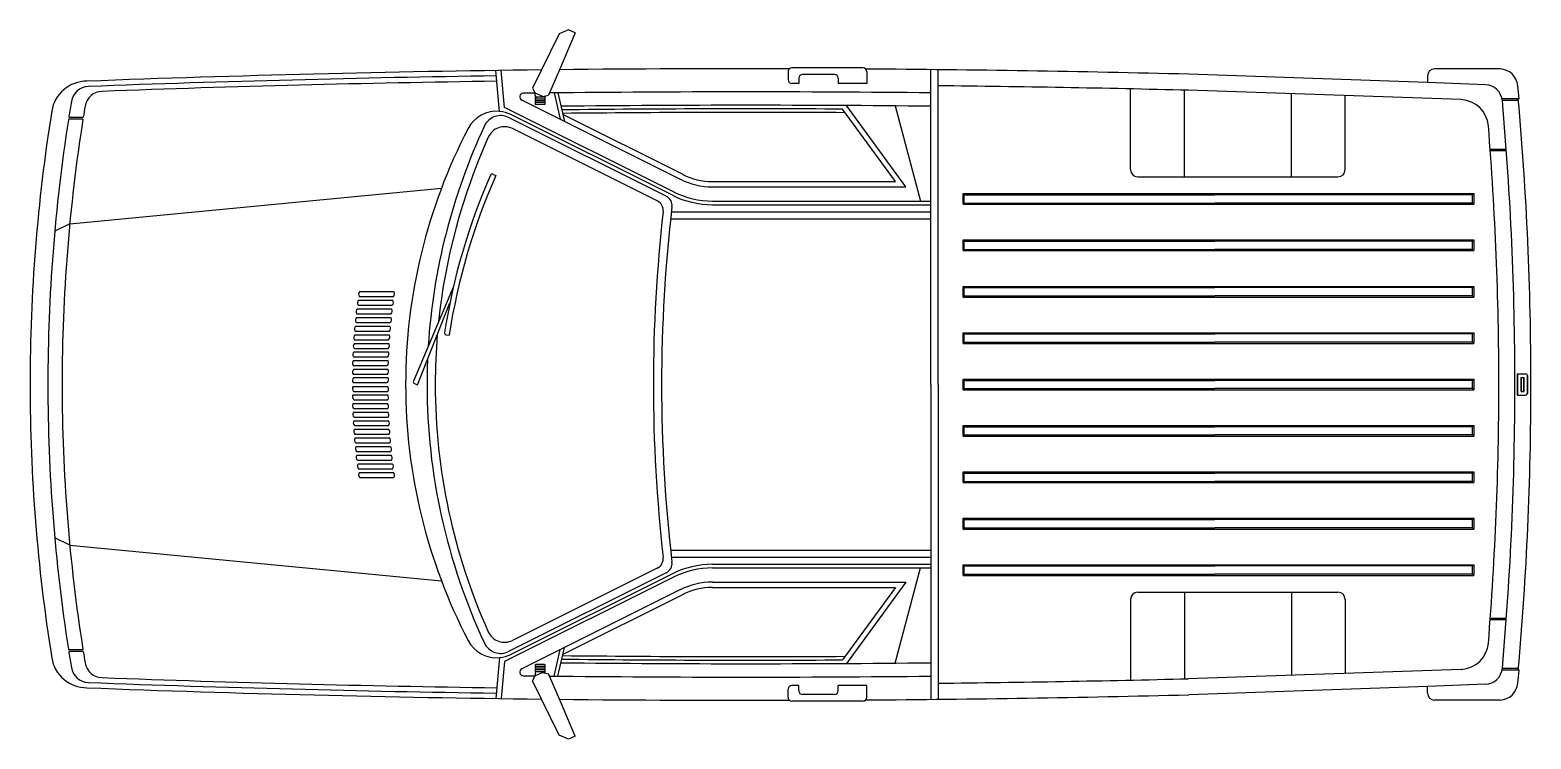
# Model space of a CAD drawing. Extents: x 2.65 to 6.86, y 6.11 to 8.1.
import ezdxf

# ---------------------------------------------------------------- set-up
doc = ezdxf.new("R2010")
doc.units = 0
doc.header["$MEASUREMENT"] = 0
doc.layers.add('01', color=1, linetype='CONTINUOUS')
doc.layers.add('02', color=2, linetype='CONTINUOUS')

msp = doc.modelspace()

# ---------------------------------------------------------------- linework, layer by layer
at = {"layer": '01'}
for p, q in [((3.9689, 7.8669), (3.9584, 7.9815)), ((3.9829, 7.8779), (3.9735, 7.9818)), ((4.086, 7.9832), (4.0607, 7.9321)), ((4.1365, 7.9838), (4.1062, 7.9127)), ((4.7773, 7.9786), (4.7773, 7.9554)), ((4.8073, 7.9604), (4.8073, 7.9454)), ((4.9073, 7.9704), (4.8173, 7.9704)), ((4.9173, 7.9604), (4.9173, 7.9454)), ((4.9973, 7.9786), (4.9973, 7.9454)), ((5.177, 7.1017), (5.177, 7.984)), ((5.197, 7.1017), (5.197, 7.9838)), ((6.7302, 7.9418), (6.5679, 7.9476)), ((4.0607, 7.9321), (4.0681, 7.9178)), ((4.068, 7.9117), (4.0681, 7.9178)), ((4.0902, 7.9084), (4.0681, 7.9178)), ((4.0947, 7.9066), (4.0705, 7.9066)), ((4.0902, 7.9084), (4.1062, 7.9127)), ((4.0967, 7.9101), (4.0967, 7.9086)), ((4.1215, 7.9186), (4.1386, 7.8448)), ((4.1318, 7.9187), (4.1502, 7.839)), ((4.8073, 7.9454), (4.7873, 7.9454)), ((4.9973, 7.9454), (4.9173, 7.9454)), ((5.7363, 7.7038), (5.7363, 7.9293)), ((5.8872, 7.6838), (5.8872, 7.9265)), ((6.6625, 7.8999), (5.8969, 7.9263)), ((6.1872, 7.6838), (6.1872, 7.916)), ((6.3372, 7.7038), (6.3372, 7.9107)), ((4.4599, 7.6397), (3.9829, 7.8779)), ((4.4778, 7.6754), (4.0306, 7.8988)), ((4.0942, 7.9016), (4.0705, 7.9016)), ((4.0942, 7.8966), (4.0705, 7.8966)), ((4.0942, 7.8916), (4.0705, 7.8916)), ((4.0942, 7.8866), (4.0705, 7.8866)), ((5.0773, 7.6706), (4.9291, 7.8735)), ((5.1068, 7.6556), (4.9404, 7.8834)), ((5.0764, 7.8824), (5.1475, 7.6156)), ((6.8244, 7.9022), (6.7768, 7.9022)), ((6.8223, 7.8973), (6.7768, 7.8973)), ((2.8018, 7.8453), (2.7631, 7.8453)), ((2.8026, 7.8503), (2.7645, 7.8503)), ((4.4353, 7.6296), (3.994, 7.85)), ((4.453, 7.6319), (4.0006, 7.8579)), ((4.4845, 7.6889), (4.1458, 7.858)), ((4.4106, 7.6163), (4.005, 7.8188)), ((6.7436, 7.7604), (6.7887, 7.7604)), ((6.7887, 7.7604), (6.7436, 7.7604)), ((6.7436, 7.7574), (6.7887, 7.7574)), ((6.7889, 7.7574), (6.7438, 7.7574)), ((3.95, 7.6912), (3.9582, 7.6876)), ((4.5647, 7.6706), (5.0773, 7.6706)), ((4.5647, 7.6556), (5.1068, 7.6556)), ((5.7563, 7.6838), (6.3172, 7.6838)), ((2.7647, 7.5517), (3.8059, 7.6517)), ((4.5647, 7.6156), (5.177, 7.6156)), ((5.267, 7.6367), (6.6978, 7.6367)), ((5.267, 7.6067), (5.267, 7.6367)), ((5.2705, 7.6332), (5.267, 7.6367)), ((5.2705, 7.6102), (5.267, 7.6067)), ((5.2705, 7.6332), (5.9718, 7.6332)), ((5.2705, 7.6102), (5.2705, 7.6332)), ((5.2705, 7.6102), (5.9718, 7.6102)), ((6.6943, 7.6332), (5.9718, 7.6332)), ((6.6943, 7.6102), (5.9718, 7.6102)), ((6.6943, 7.6332), (6.6978, 7.6367)), ((6.6943, 7.6102), (6.6943, 7.6332)), ((6.6943, 7.6102), (6.6978, 7.6067)), ((6.6978, 7.6367), (6.6978, 7.6067)), ((4.4501, 7.5856), (5.177, 7.5856)), ((4.5647, 7.6056), (5.177, 7.6056)), ((5.267, 7.6067), (6.6978, 7.6067)), ((2.7647, 7.5517), (2.7227, 7.5317)), ((4.4501, 7.5656), (5.177, 7.5656)), ((5.2705, 7.5032), (5.267, 7.5067)), ((5.267, 7.4767), (5.267, 7.5067)), ((5.267, 7.5067), (6.6978, 7.5067)), ((5.2705, 7.4802), (5.2705, 7.5032)), ((5.2705, 7.5032), (5.9718, 7.5032)), ((6.6943, 7.5032), (5.9718, 7.5032)), ((6.6943, 7.5032), (6.6978, 7.5067)), ((6.6943, 7.4802), (6.6943, 7.5032)), ((6.6978, 7.5067), (6.6978, 7.4767)), ((5.2705, 7.4802), (5.267, 7.4767)), ((5.267, 7.4767), (6.6978, 7.4767)), ((5.2705, 7.4802), (5.9718, 7.4802)), ((6.6943, 7.4802), (5.9718, 7.4802)), ((6.6943, 7.4802), (6.6978, 7.4767)), ((3.5771, 7.3621), (3.6729, 7.3621)), ((3.8396, 7.3763), (3.7274, 7.111)), ((5.2705, 7.3732), (5.267, 7.3767)), ((5.267, 7.3467), (5.267, 7.3767)), ((5.267, 7.3767), (6.6978, 7.3767)), ((5.2705, 7.3502), (5.2705, 7.3732)), ((5.2705, 7.3732), (5.9718, 7.3732)), ((6.6943, 7.3732), (5.9718, 7.3732)), ((6.6943, 7.3732), (6.6978, 7.3767)), ((6.6943, 7.3502), (6.6943, 7.3732)), ((6.6978, 7.3767), (6.6978, 7.3467)), ((3.5723, 7.3239), (3.668, 7.3239)), ((3.5736, 7.3379), (3.6694, 7.3379)), ((3.5757, 7.3481), (3.6715, 7.3481)), ((3.7384, 7.101), (3.8295, 7.3303)), ((5.2705, 7.3502), (5.267, 7.3467)), ((5.267, 7.3467), (6.6978, 7.3467)), ((5.2705, 7.3502), (5.9718, 7.3502)), ((6.6943, 7.3502), (5.9718, 7.3502)), ((6.6943, 7.3502), (6.6978, 7.3467)), ((3.5667, 7.2754), (3.6625, 7.2754)), ((3.5681, 7.2894), (3.6639, 7.2894)), ((3.5691, 7.2996), (3.6649, 7.2996)), ((3.5705, 7.3136), (3.6663, 7.3136)), ((3.5636, 7.241), (3.6594, 7.241)), ((3.5643, 7.2512), (3.6601, 7.2512)), ((3.5656, 7.2652), (3.6615, 7.2652)), ((3.8186, 7.2413), (3.8275, 7.2399)), ((5.2705, 7.2432), (5.267, 7.2467)), ((5.267, 7.2167), (5.267, 7.2467)), ((5.267, 7.2467), (6.6978, 7.2467)), ((5.2705, 7.2202), (5.2705, 7.2432)), ((5.2705, 7.2432), (5.9718, 7.2432)), ((6.6943, 7.2432), (5.9718, 7.2432)), ((6.6943, 7.2432), (6.6978, 7.2467)), ((6.6943, 7.2202), (6.6943, 7.2432)), ((6.6978, 7.2467), (6.6978, 7.2167)), ((3.561, 7.203), (3.6568, 7.203)), ((3.5611, 7.193), (3.6569, 7.193)), ((3.5622, 7.227), (3.658, 7.227)), ((3.5623, 7.217), (3.6581, 7.217)), ((5.2705, 7.2202), (5.267, 7.2167)), ((5.267, 7.2167), (6.6978, 7.2167)), ((5.2705, 7.2202), (5.9718, 7.2202)), ((6.6943, 7.2202), (5.9718, 7.2202)), ((6.6943, 7.2202), (6.6978, 7.2167)), ((3.5585, 7.1548), (3.6543, 7.1548)), ((3.5597, 7.179), (3.6555, 7.179)), ((3.5598, 7.1688), (3.6556, 7.1688)), ((3.5585, 7.1069), (3.6543, 7.1069)), ((3.5588, 7.1302), (3.6546, 7.1302)), ((3.5598, 7.1209), (3.6556, 7.1209)), ((3.5601, 7.1442), (3.656, 7.1442)), ((5.2705, 7.1132), (5.267, 7.1167)), ((5.267, 7.0867), (5.267, 7.1167)), ((5.267, 7.1167), (6.6978, 7.1167)), ((5.2705, 7.0902), (5.2705, 7.1132)), ((5.2705, 7.1132), (5.9718, 7.1132)), ((6.6943, 7.1132), (5.9718, 7.1132)), ((6.6943, 7.1132), (6.6978, 7.1167)), ((6.6943, 7.0902), (6.6943, 7.1132)), ((6.6978, 7.1167), (6.6978, 7.0867)), ((6.8202, 7.1317), (6.8427, 7.1317)), ((6.8202, 7.1317), (6.8202, 7.0717)), ((6.8202, 7.0717), (6.8202, 7.1317)), ((6.8202, 7.1317), (6.8427, 7.1317)), ((6.8302, 7.1217), (6.8377, 7.1217)), ((6.8302, 7.1217), (6.8302, 7.0817)), ((6.8302, 7.0817), (6.8302, 7.1217)), ((6.8302, 7.1217), (6.8377, 7.1217)), ((6.8377, 7.0817), (6.8377, 7.1217)), ((6.8377, 7.1217), (6.8377, 7.0817)), ((6.8477, 7.0767), (6.8477, 7.1267)), ((6.8477, 7.1267), (6.8477, 7.0767)), ((3.5585, 7.0965), (3.6543, 7.0965)), ((3.5588, 7.0731), (3.6546, 7.0731)), ((3.5598, 7.0825), (3.6556, 7.0825)), ((3.7301, 7.1045), (3.7384, 7.101)), ((5.177, 7.1017), (5.177, 6.2193)), ((5.197, 7.1017), (5.197, 6.2193)), ((5.2705, 7.0902), (5.267, 7.0867)), ((5.267, 7.0867), (6.6978, 7.0867)), ((5.2705, 7.0902), (5.9718, 7.0902)), ((6.6943, 7.0902), (5.9718, 7.0902)), ((6.6943, 7.0902), (6.6978, 7.0867)), ((6.8202, 7.0717), (6.8427, 7.0717)), ((6.8202, 7.0717), (6.8427, 7.0717)), ((6.8302, 7.0817), (6.8377, 7.0817)), ((6.8302, 7.0817), (6.8377, 7.0817)), ((3.5585, 7.0485), (3.6543, 7.0485)), ((3.5597, 7.0243), (3.6555, 7.0243)), ((3.5598, 7.0345), (3.6556, 7.0345)), ((3.5601, 7.0591), (3.656, 7.0591)), ((3.561, 7.0003), (3.6568, 7.0003)), ((3.5611, 7.0103), (3.6569, 7.0103)), ((3.5623, 6.9863), (3.6581, 6.9863)), ((5.2705, 6.9832), (5.267, 6.9867)), ((5.267, 6.9567), (5.267, 6.9867)), ((5.267, 6.9867), (6.6978, 6.9867)), ((5.2705, 6.9602), (5.2705, 6.9832)), ((5.2705, 6.9832), (5.9718, 6.9832)), ((6.6943, 6.9832), (5.9718, 6.9832)), ((6.6943, 6.9832), (6.6978, 6.9867)), ((6.6943, 6.9602), (6.6943, 6.9832)), ((6.6978, 6.9867), (6.6978, 6.9567)), ((3.5622, 6.9763), (3.658, 6.9763)), ((3.5636, 6.9623), (3.6594, 6.9623)), ((3.5643, 6.9521), (3.6601, 6.9521)), ((3.5656, 6.9381), (3.6615, 6.9381)), ((5.2705, 6.9602), (5.267, 6.9567)), ((5.267, 6.9567), (6.6978, 6.9567)), ((5.2705, 6.9602), (5.9718, 6.9602)), ((6.6943, 6.9602), (5.9718, 6.9602)), ((6.6943, 6.9602), (6.6978, 6.9567)), ((3.5667, 6.9279), (3.6625, 6.9279)), ((3.5681, 6.9139), (3.6639, 6.9139)), ((3.5691, 6.9037), (3.6649, 6.9037)), ((3.5705, 6.8897), (3.6663, 6.8897)), ((3.5723, 6.8794), (3.668, 6.8794)), ((3.5736, 6.8654), (3.6694, 6.8654)), ((3.5757, 6.8552), (3.6715, 6.8552)), ((5.2705, 6.8532), (5.267, 6.8567)), ((5.267, 6.8267), (5.267, 6.8567)), ((5.267, 6.8567), (6.6978, 6.8567)), ((5.2705, 6.8302), (5.2705, 6.8532)), ((5.2705, 6.8532), (5.9718, 6.8532)), ((6.6943, 6.8532), (5.9718, 6.8532)), ((6.6943, 6.8532), (6.6978, 6.8567)), ((6.6943, 6.8302), (6.6943, 6.8532)), ((6.6978, 6.8567), (6.6978, 6.8267)), ((3.5771, 6.8412), (3.6729, 6.8412)), ((5.2705, 6.8302), (5.267, 6.8267)), ((5.267, 6.8267), (6.6978, 6.8267)), ((5.2705, 6.8302), (5.9718, 6.8302)), ((6.6943, 6.8302), (5.9718, 6.8302)), ((6.6943, 6.8302), (6.6978, 6.8267)), ((5.2705, 6.7232), (5.267, 6.7267)), ((5.267, 6.6967), (5.267, 6.7267)), ((5.267, 6.7267), (6.6978, 6.7267)), ((5.2705, 6.7002), (5.267, 6.6967)), ((5.267, 6.6967), (6.6978, 6.6967)), ((5.2705, 6.7002), (5.2705, 6.7232)), ((5.2705, 6.7232), (5.9718, 6.7232)), ((5.2705, 6.7002), (5.9718, 6.7002)), ((6.6943, 6.7232), (5.9718, 6.7232)), ((6.6943, 6.7002), (5.9718, 6.7002)), ((6.6943, 6.7232), (6.6978, 6.7267)), ((6.6943, 6.7002), (6.6943, 6.7232)), ((6.6943, 6.7002), (6.6978, 6.6967)), ((6.6978, 6.7267), (6.6978, 6.6967)), ((2.7647, 6.6517), (2.7227, 6.6717)), ((2.7647, 6.6517), (2.7227, 6.6717)), ((2.7647, 6.6517), (3.8059, 6.5517)), ((4.4501, 6.6377), (5.177, 6.6377)), ((4.4501, 6.6177), (5.177, 6.6177)), ((4.4599, 6.5636), (3.9829, 6.3254)), ((4.4353, 6.5737), (3.994, 6.3534)), ((4.453, 6.5714), (4.0006, 6.3454)), ((4.4106, 6.587), (4.005, 6.3846)), ((4.5647, 6.5977), (5.177, 6.5977)), ((4.5647, 6.5877), (5.177, 6.5877)), ((5.0764, 6.3209), (5.1475, 6.5877)), ((5.2705, 6.5932), (5.267, 6.5967)), ((5.267, 6.5667), (5.267, 6.5967)), ((5.267, 6.5967), (6.6978, 6.5967)), ((5.2705, 6.5702), (5.267, 6.5667)), ((5.267, 6.5667), (6.6978, 6.5667)), ((5.2705, 6.5702), (5.2705, 6.5932)), ((5.2705, 6.5932), (5.9718, 6.5932)), ((5.2705, 6.5702), (5.9718, 6.5702)), ((6.6943, 6.5932), (5.9718, 6.5932)), ((6.6943, 6.5702), (5.9718, 6.5702)), ((6.6943, 6.5932), (6.6978, 6.5967)), ((6.6943, 6.5702), (6.6943, 6.5932)), ((6.6943, 6.5702), (6.6978, 6.5667)), ((6.6978, 6.5967), (6.6978, 6.5667)), ((4.4778, 6.5279), (4.0306, 6.3045)), ((4.5647, 6.5477), (5.1068, 6.5477)), ((4.5647, 6.5327), (5.0773, 6.5327)), ((5.0773, 6.5327), (4.9291, 6.3298)), ((5.1068, 6.5477), (4.9404, 6.3199)), ((5.7563, 6.5195), (6.3172, 6.5195)), ((5.8872, 6.5195), (5.8872, 6.2768)), ((6.1872, 6.5195), (6.1872, 6.2873)), ((4.4845, 6.5144), (4.1458, 6.3453)), ((5.7363, 6.4995), (5.7363, 6.274)), ((6.3372, 6.4995), (6.3372, 6.2926)), ((6.7436, 6.4459), (6.7887, 6.4459)), ((6.7436, 6.4429), (6.7887, 6.4429)), ((6.7889, 6.4459), (6.7469, 6.4459)), ((6.7887, 6.4429), (6.7469, 6.4429)), ((2.8018, 6.358), (2.7631, 6.358)), ((2.8026, 6.353), (2.7645, 6.353)), ((4.1215, 6.2847), (4.1386, 6.3585)), ((4.1318, 6.2846), (4.1502, 6.3643)), ((3.9689, 6.3364), (3.9584, 6.2218)), ((3.9829, 6.3254), (3.9735, 6.2216)), ((4.0942, 6.3167), (4.0705, 6.3167)), ((4.0942, 6.3117), (4.0705, 6.3117)), ((4.0942, 6.3067), (4.0705, 6.3067)), ((4.0607, 6.2713), (4.0681, 6.2855)), ((4.086, 6.2201), (4.0607, 6.2713)), ((4.068, 6.2916), (4.0681, 6.2855)), ((4.0902, 6.295), (4.0681, 6.2855)), ((4.0942, 6.3017), (4.0705, 6.3017)), ((4.0947, 6.2967), (4.0705, 6.2967)), ((4.0902, 6.295), (4.1062, 6.2906)), ((4.0967, 6.2932), (4.0967, 6.2947)), ((4.1365, 6.2195), (4.1062, 6.2906)), ((6.6625, 6.3034), (5.8969, 6.277)), ((6.8223, 6.306), (6.7768, 6.306)), ((6.8244, 6.3012), (6.7768, 6.3012)), ((4.7773, 6.2247), (4.7773, 6.2479)), ((4.8073, 6.2579), (4.7873, 6.2579)), ((4.8073, 6.2429), (4.8073, 6.2579)), ((4.9073, 6.2329), (4.8173, 6.2329)), ((4.9973, 6.2579), (4.9173, 6.2579)), ((4.9173, 6.2429), (4.9173, 6.2579)), ((4.9973, 6.2247), (4.9973, 6.2579)), ((6.7302, 6.2615), (6.5679, 6.2557))]:
    msp.add_line(p, q, dxfattribs=at)
for centre, radius, start, end in [((4.6675, -41.1617), 49.1333, 90.82528, 92.15858), ((4.6675, -41.1617), 49.1183, 90.82394, 92.1145), ((4.7873, 7.9786), 0.01, 127.9556, 180), ((4.7873, 7.9554), 0.01, 180, 270), ((4.8173, 7.9604), 0.01, 90, 180), ((4.9073, 7.9604), 0.01, 0, 90), ((4.9873, 7.9786), 0.01, 0, 43.8548), ((2.8187, 7.8868), 0.05, 92.1586, 170.4938), ((2.857, 7.8732), 0.05, 92.1145, 170.5798), ((4.0351, 7.9077), 0.01, 90.7267, 243.4654), ((4.6574, -41.1617), 49.0833, 90.68812, 90.72667), ((4.073, 7.9116), 0.005, 179.0858, 270), ((4.0705, 7.9041), 0.0025, 90, 270), ((4.0942, 7.9041), 0.0025, 270, 90), ((4.0947, 7.9086), 0.002, 270, 0), ((4.6574, -41.1617), 49.0833, 89.39345, 90.64055), ((4.6675, -41.1617), 49.1033, 88.56412, 89.38206), ((6.7279, 7.8919), 0.05, 5.0619, 87.3145), ((7.5076, 7.1017), 4.8042, 170.4938, 171.0068), ((7.5076, 7.1017), 4.7642, 170.5798, 170.9588), ((3.9604, 7.7773), 0.09, 84.5936, 152.5696), ((3.9604, 7.7773), 0.09, 63.4654, 84.5936), ((4.0705, 7.8991), 0.0025, 90, 270), ((4.0705, 7.8941), 0.0025, 90, 270), ((4.0705, 7.8891), 0.0025, 90, 270), ((4.0942, 7.8991), 0.0025, 270, 90), ((4.0942, 7.8941), 0.0025, 270, 90), ((4.0942, 7.8891), 0.0025, 270, 90), ((4.6675, -41.1742), 49.0583, 89.40485, 90.61554), ((4.6675, -41.1742), 49.0483, 89.6943, 90.61297), ((4.6675, -41.1742), 49.0383, 89.68567, 90.61041), ((6.6587, 7.82), 0.08, 4.6396, 87.3145), ((-2.1934, 7.1017), 9.0062, 0, 5.06186), ((7.5076, 7.1017), 4.8042, 171.1155, 180), ((7.5076, 7.1017), 4.7642, 171.0197, 180), ((2.7631, 7.8433), 0.002, 90, 171.1155), ((2.7645, 7.8523), 0.002, 171.0068, 270), ((5.4779, 7.1017), 1.7124, 154.9617, 176.4075), ((3.9717, 7.8052), 0.05, 63.4654, 154.9617), ((3.9827, 7.774), 0.05, 63.4654, 155.787), ((-2.1934, 7.1017), 8.9612, 0, 4.63958), ((5.2622, 7.1017), 1.5567, 152.5696, 180), ((5.4779, 7.1017), 1.6894, 155.787, 174.044), ((5.7563, 7.7038), 0.02, 180, 270), ((6.3172, 7.7038), 0.02, 270, 360), ((5.5854, 6.9695), 1.7926, 156.3489, 171.0944), ((5.5796, 6.9712), 1.7726, 156.163, 171.2804), ((3.948, 7.6866), 0.005, 66.1887, 156.3489), ((4.5647, 7.8556), 0.2, 243.4654, 270), ((4.5647, 7.8556), 0.185, 243.4654, 270), ((4.3972, 7.5894), 0.03, 353.5027, 63.4654), ((4.4219, 7.6028), 0.03, 353.2878, 63.4654), ((4.5647, 7.8556), 0.25, 243.4654, 270), ((4.5647, 7.8556), 0.24, 243.4654, 270), ((8.68, 7.1017), 4.2805, 173.5027, 180), ((8.68, 7.1017), 4.2575, 173.2878, 180), ((3.5845, 7.3543), 0.0108, 133.8665, 215.2785), ((3.6642, 7.3559), 0.0107, 313.1344, 35.5646), ((3.5811, 7.3301), 0.0108, 133.8665, 215.2785), ((3.6607, 7.3316), 0.0107, 313.1344, 35.5646), ((3.5755, 7.2816), 0.0108, 133.8665, 215.2785), ((3.5779, 7.3059), 0.0108, 133.8665, 215.2785), ((3.6552, 7.2832), 0.0107, 313.1344, 35.5646), ((3.6576, 7.3074), 0.0107, 313.1344, 35.5646), ((3.571, 7.2332), 0.0108, 133.8665, 215.2785), ((3.5731, 7.2574), 0.0108, 133.8665, 215.2785), ((3.6507, 7.2348), 0.0107, 313.1344, 35.5646), ((3.6528, 7.259), 0.0107, 313.1344, 35.5646), ((5.4779, 7.1017), 1.6894, 175.246, 180), ((3.8194, 7.2462), 0.005, 171.0944, 261.2547), ((3.5685, 7.1853), 0.0108, 133.8665, 215.2785), ((3.5698, 7.2092), 0.0108, 133.8665, 215.2785), ((3.6482, 7.1868), 0.0107, 313.1344, 35.5646), ((3.6495, 7.2108), 0.0107, 313.1344, 35.5646), ((3.5673, 7.161), 0.0108, 133.8665, 215.2785), ((3.647, 7.1626), 0.0107, 313.1344, 35.5646), ((5.4779, 7.1017), 1.7124, 177.6158, 180), ((3.5673, 7.1131), 0.0108, 133.8665, 215.2785), ((3.5676, 7.1364), 0.0108, 133.8665, 215.2785), ((3.647, 7.1146), 0.0107, 313.1344, 35.5646), ((3.6473, 7.138), 0.0107, 313.1344, 35.5646), ((3.732, 7.1091), 0.005, 157.0783, 247.0783), ((6.8427, 7.1267), 0.005, 360, 90), ((6.8427, 7.1267), 0.005, 0, 90), ((7.5076, 7.1017), 4.8042, 180, 188.8845), ((7.5076, 7.1017), 4.7642, 180, 188.9803), ((3.5673, 7.0902), 0.0108, 144.7215, 226.1335), ((3.5676, 7.0669), 0.0108, 144.7215, 226.1335), ((3.647, 7.0887), 0.0107, 324.4354, 46.8656), ((3.6473, 7.0653), 0.0107, 324.4354, 46.8656), ((5.2622, 7.1017), 1.5567, 180, 207.4304), ((5.4779, 7.1017), 1.7124, 180, 205.0383), ((5.4779, 7.1017), 1.6894, 180, 204.213), ((8.68, 7.1017), 4.2805, 180, 186.4973), ((8.68, 7.1017), 4.2575, 180, 186.7122), ((-2.1934, 7.1017), 8.9612, 355.36042, 0), ((-2.1934, 7.1017), 9.0062, 354.93814, 0), ((6.8427, 7.0767), 0.005, 270, 360), ((6.8427, 7.0767), 0.005, 270, 0), ((3.5673, 7.0423), 0.0108, 144.7215, 226.1335), ((3.5685, 7.018), 0.0108, 144.7215, 226.1335), ((3.647, 7.0407), 0.0107, 324.4354, 46.8656), ((3.6482, 7.0165), 0.0107, 324.4354, 46.8656), ((3.5698, 6.9941), 0.0108, 144.7215, 226.1335), ((3.6495, 6.9925), 0.0107, 324.4354, 46.8656), ((3.571, 6.9701), 0.0108, 144.7215, 226.1335), ((3.5731, 6.9459), 0.0108, 144.7215, 226.1335), ((3.6507, 6.9685), 0.0107, 324.4354, 46.8656), ((3.6528, 6.9443), 0.0107, 324.4354, 46.8656), ((3.5755, 6.9217), 0.0108, 144.7215, 226.1335), ((3.5779, 6.8974), 0.0108, 144.7215, 226.1335), ((3.6552, 6.9201), 0.0107, 324.4354, 46.8656), ((3.6576, 6.8959), 0.0107, 324.4354, 46.8656), ((3.5811, 6.8732), 0.0108, 144.7215, 226.1335), ((3.5845, 6.849), 0.0108, 144.7215, 226.1335), ((3.6607, 6.8717), 0.0107, 324.4354, 46.8656), ((3.6642, 6.8474), 0.0107, 324.4354, 46.8656), ((4.3972, 6.6139), 0.03, 296.5346, 6.4973), ((4.4219, 6.6005), 0.03, 296.5346, 6.7122), ((4.5647, 6.3477), 0.25, 90, 116.5346), ((4.5647, 6.3477), 0.24, 90, 116.5346), ((4.5647, 6.3477), 0.2, 90, 116.5346), ((4.5647, 6.3477), 0.185, 90, 116.5346), ((5.7563, 6.4995), 0.02, 90, 180), ((6.3172, 6.4995), 0.02, 0, 90), ((3.9827, 6.4293), 0.05, 204.213, 296.5346), ((2.7631, 6.36), 0.002, 188.8845, 270), ((2.7645, 6.351), 0.002, 90, 188.9932), ((7.5076, 7.1017), 4.8042, 188.9932, 189.5062), ((7.5076, 7.1017), 4.7642, 189.0412, 189.4202), ((3.9604, 6.426), 0.09, 207.4304, 275.4064), ((3.9717, 6.3981), 0.05, 205.0383, 296.5346), ((6.6587, 6.3833), 0.08, 272.6855, 355.3604), ((2.8187, 6.3165), 0.05, 189.5062, 267.8414), ((2.857, 6.3301), 0.05, 189.4202, 267.8855), ((3.9604, 6.426), 0.09, 275.4064, 296.5346), ((4.0705, 6.3142), 0.0025, 90, 270), ((4.0705, 6.3092), 0.0025, 90, 270), ((4.0705, 6.3042), 0.0025, 90, 270), ((4.0942, 6.3142), 0.0025, 270, 90), ((4.0942, 6.3092), 0.0025, 270, 90), ((4.0942, 6.3042), 0.0025, 270, 90), ((4.6675, 55.3775), 49.0583, 269.38446, 270.59515), ((4.6675, 55.3775), 49.0483, 269.38703, 270.3057), ((4.6675, 55.3775), 49.0383, 269.38959, 270.31433), ((6.7279, 6.3114), 0.05, 272.6855, 354.9381), ((4.6675, 55.365), 49.1333, 267.84142, 269.17472), ((4.6675, 55.365), 49.1183, 267.8855, 269.17606), ((4.0351, 6.2956), 0.01, 116.5346, 269.2733), ((4.6574, 55.365), 49.0833, 269.27333, 269.31188), ((4.0705, 6.2992), 0.0025, 90, 270), ((4.073, 6.2917), 0.005, 90, 180.9142), ((4.0942, 6.2992), 0.0025, 270, 90), ((4.0947, 6.2947), 0.002, 0, 90), ((4.6574, 55.365), 49.0833, 269.35945, 270.60655), ((4.6675, 55.365), 49.1033, 270.61794, 271.43588), ((4.7873, 6.2479), 0.01, 90, 180), ((4.7873, 6.2247), 0.01, 180, 232.0444), ((4.8173, 6.2429), 0.01, 180, 270), ((4.9073, 6.2429), 0.01, 270, 360), ((4.9873, 6.2247), 0.01, 316.1452, 360)]:
    msp.add_arc(centre, radius, start, end, dxfattribs=at)
at = {"layer": '02'}
for p, q in [((4.136, 8.0845), (4.086, 7.9832)), ((4.1622, 8.0951), (4.136, 8.0845)), ((4.1806, 8.0872), (4.1365, 7.9838)), ((4.1806, 8.0872), (4.1622, 8.0951)), ((4.9873, 7.9886), (4.7873, 7.9886)), ((6.5679, 7.9476), (5.899, 7.9712)), ((6.5679, 7.9661), (6.5679, 7.9494)), ((6.7712, 7.9861), (6.5879, 7.9861)), ((6.5679, 6.2557), (5.899, 6.2321)), ((6.5679, 6.2372), (6.5679, 6.2539)), ((4.136, 6.1188), (4.086, 6.2201)), ((4.1806, 6.1161), (4.1365, 6.2195)), ((4.9873, 6.2147), (4.7873, 6.2147)), ((6.7712, 6.2172), (6.5879, 6.2172)), ((4.1622, 6.1082), (4.136, 6.1188)), ((4.1806, 6.1161), (4.1622, 6.1082))]:
    msp.add_line(p, q, dxfattribs=at)
for centre, radius, start, end in [((4.7873, 7.9786), 0.01, 90, 127.9556), ((4.9873, 7.9786), 0.01, 43.8548, 90), ((2.813, 7.8517), 0.1, 90, 170.9233), ((4.6675, -41.1617), 49.1483, 90.67789, 92.16244), ((4.6675, -41.1617), 49.1483, 89.8675, 90.61897), ((4.6675, -41.1617), 49.1483, 88.56412, 89.61877), ((6.5879, 7.9661), 0.02, 90, 180), ((6.7692, 7.9341), 0.052, 5.3065, 87.7875), ((-2.1934, 7.1017), 9.0532, 5.07279, 5.30646), ((7.5076, 7.1017), 4.8542, 170.9233, 180), ((-2.1934, 7.1017), 9.0512, 0, 5.07392), ((7.5076, 7.1017), 4.8542, 180, 189.0767), ((-2.1934, 7.1017), 9.0512, 354.92608, 0), ((2.813, 6.3517), 0.1, 189.0767, 270), ((-2.1934, 7.1017), 9.0532, 354.69354, 354.92721), ((4.6675, 55.365), 49.1483, 267.83756, 269.32211), ((4.6675, 55.365), 49.1483, 270.38123, 271.43588), ((6.5879, 6.2372), 0.02, 180, 270), ((6.7692, 6.2692), 0.052, 272.2125, 354.6935), ((4.6675, 55.365), 49.1483, 269.38103, 270.1325), ((4.7873, 6.2247), 0.01, 232.0444, 270), ((4.9873, 6.2247), 0.01, 270, 316.1452)]:
    msp.add_arc(centre, radius, start, end, dxfattribs=at)

doc.saveas('drawing.dxf')
